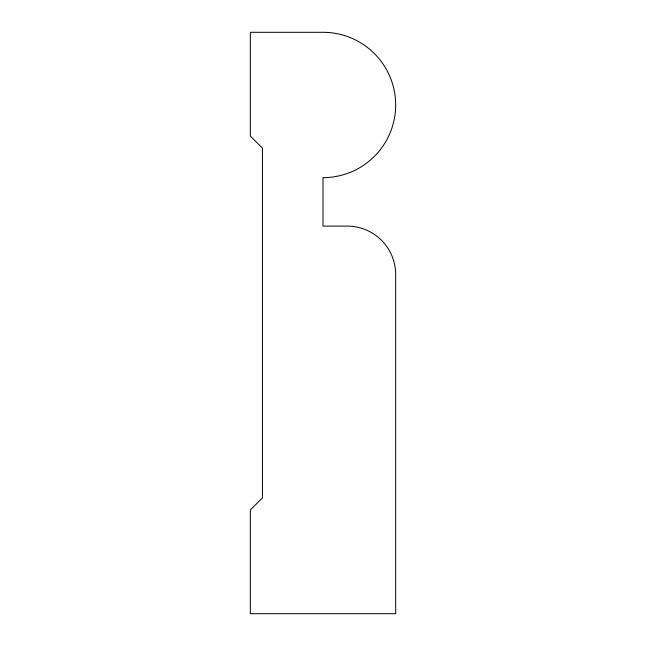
<?xml version="1.0" encoding="UTF-8"?>
<svg xmlns="http://www.w3.org/2000/svg" width="646" height="646" viewBox="0 0 646 646"><rect width="100%" height="100%" fill="white"/><g stroke="black" fill="none" stroke-linecap="round" stroke-linejoin="round"><path stroke-width="0.97" d="M262.438 497.84L250.325 509.952L250.325 613.7L395.675 613.7L395.675 274.55A48.45 48.45 0 0 0 347.225 226.1L323 226.1L323 177.65A72.675 72.675 0 0 0 395.675 104.975A72.675 72.675 0 0 0 323 32.3L250.325 32.3L250.325 136.048L262.438 148.16L262.438 497.84"/></g></svg>
